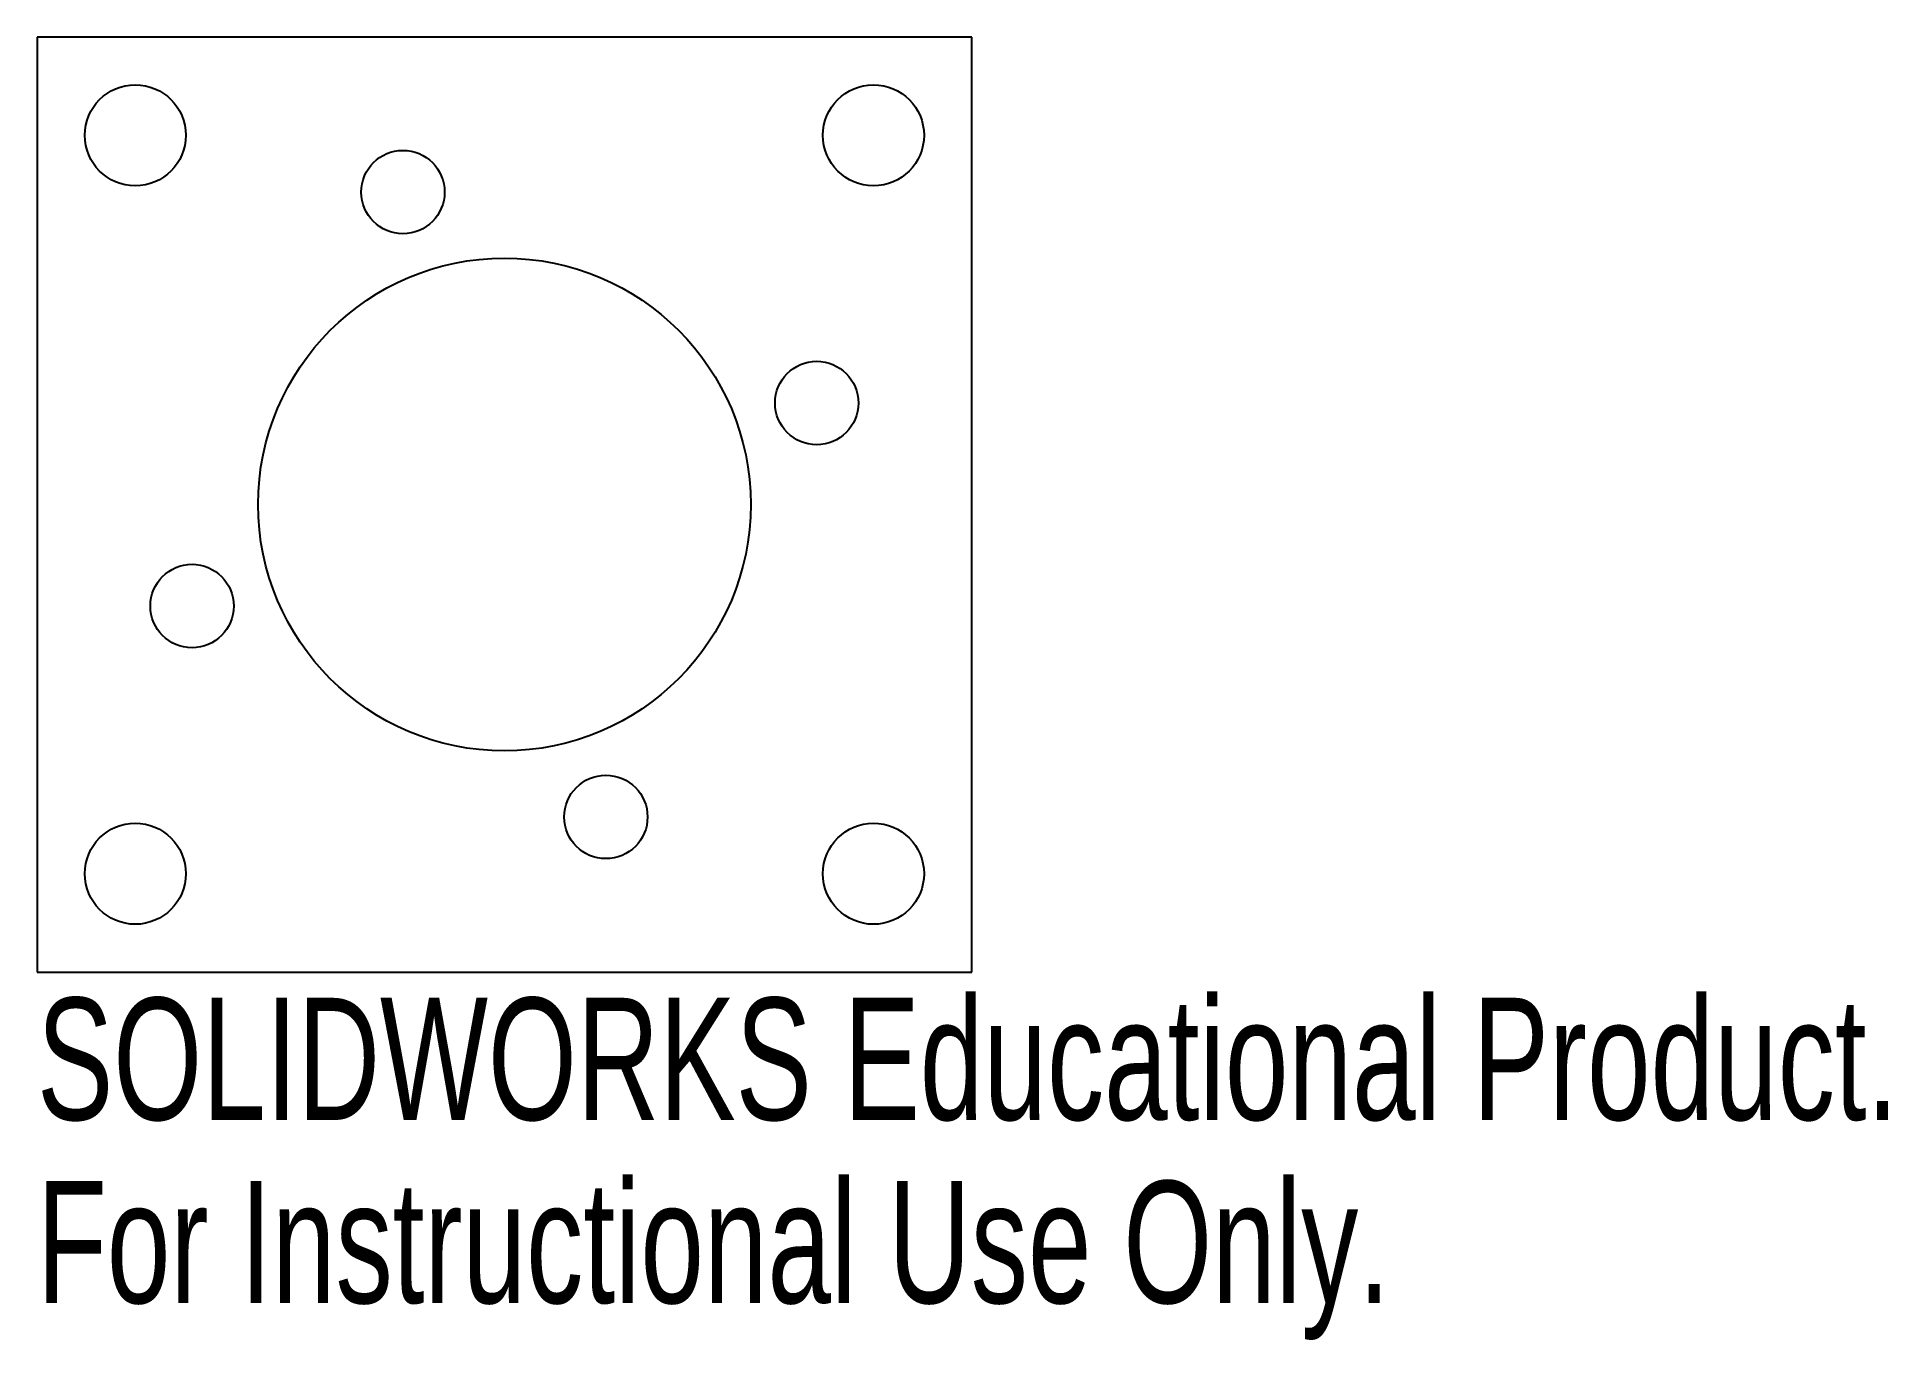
# Model space of a CAD drawing. Header units: millimetres. Extents: x -18.5 to 54.8, y -33.1 to 18.5.
import ezdxf

# ---------------------------------------------------------------- set-up
doc = ezdxf.new("R2010")
doc.units = ezdxf.units.MM
doc.styles.add('SLDTEXTSTYLE0', font='TXT', dxfattribs={"width": 0.7})

msp = doc.modelspace()

# ---------------------------------------------------------------- linework, layer by layer
at = {"color": 7, "linetype": 'Continuous', "lineweight": 25}
for p, q in [((18.5, 18.5), (-18.5, 18.5)), ((-18.5, 18.5), (-18.5, -18.5)), ((18.5, -18.5), (18.5, 18.5)), ((-18.5, -18.5), (18.5, -18.5))]:
    msp.add_line(p, q, dxfattribs=at)
for centre, radius in [((-14.611, 14.611), 2), ((14.611, 14.611), 2), ((-4.017, 12.364), 1.65), ((0, 0), 9.75), ((12.364, 4.017), 1.65), ((-12.364, -4.017), 1.65), ((4.017, -12.364), 1.65), ((-14.611, -14.611), 2), ((14.611, -14.611), 2)]:
    msp.add_circle(centre, radius, dxfattribs=at)

# ---------------------------------------------------------------- texts
at = {"color": 7, "linetype": 'Continuous', "char_height": 4.83362, "attachment_point": 1, "style": 'SLDTEXTSTYLE0'}
for s, insert in [('SOLIDWORKS Educational Product.', (-18.5, -19.52)), ('For Instructional Use Only.', (-18.5, -26.77))]:
    msp.add_mtext(s, dxfattribs=dict(at, insert=insert))

doc.saveas('drawing.dxf')
